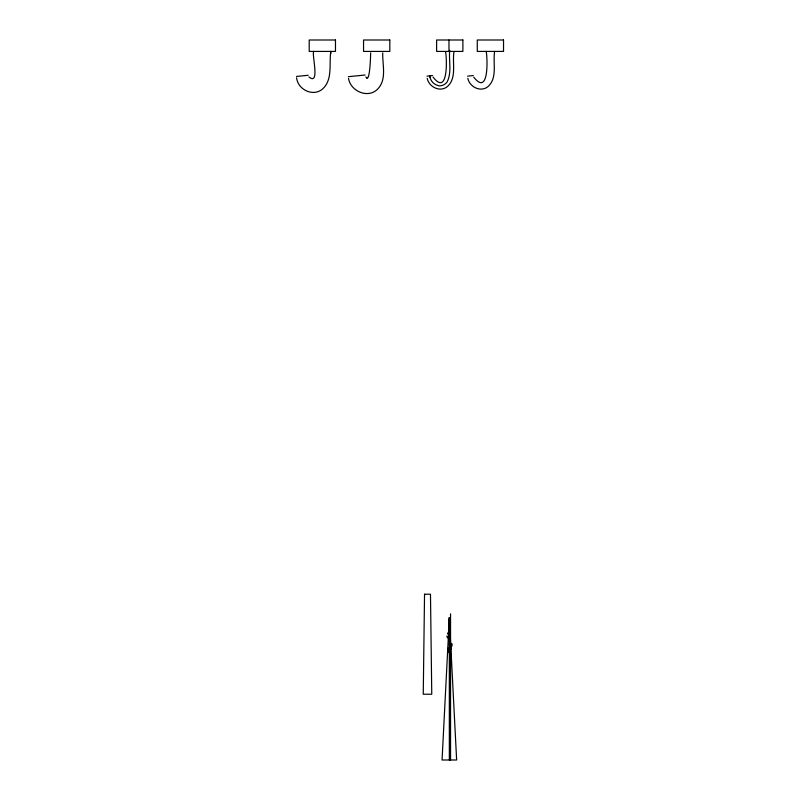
<?xml version="1.0" encoding="UTF-8"?>
<svg xmlns="http://www.w3.org/2000/svg" width="800" height="800" viewBox="0 0 800 800"><rect width="100%" height="100%" fill="white"/><g stroke="black" fill="none" stroke-linecap="round" stroke-linejoin="round"><path stroke-width="1.2" d="M448.56 630.66L448.49 636.75A2.21 2.21 0 0 1 448.2 637.66L447.42 637.81L446.84 636.18M449.75 50.28C448.59 60.64 452.09 72.39 447.07 82.01A9.08 9.08 0 0 1 444.85 84.15L444.04 84.65A10.82 10.82 0 0 1 442.77 85.24L441.04 85.72A7.45 7.45 0 0 1 438.31 85.68L435.39 84.51A11.5 11.5 0 0 1 430.04 77.5M450.67 646.1L450.52 648.35A5.76 5.72 11.6 0 1 450.43 648.8L450.39 648.96A2.13 2.11 32.8 0 1 450.18 649.49M450.07 648L449.94 646.1M450.27 647.65L450.06 648.41L450.22 646.1M449.75 630.57L449.46 633.5L448.48 634.37A1.14 1.14 0 0 1 448.19 634.27L447.63 633.04M453.99 51.71C452.03 62.93 457.19 78.3 447.09 86.8C439.81 92.5 428.85 86.85 427.19 78.33M494.64 51.42C492.64 62.73 497.89 78.22 487.74 86.8C480.46 92.5 469.49 86.85 467.83 78.33M448.24 652.59L448.4 647.59M448.71 637.6L449.34 617.62L456.63 760L442.06 760L449.34 617.62L450.17 643.85M296.61 77.76C297.76 89.8 313.64 97.36 322.92 88.67C332.87 79.25 328.93 63.87 330.79 51.77M330.69 53.78L330.8 51.42M370.62 52.88C370.59 59.45 369.69 80.26 366.68 78.13M450.25 648.17L450.24 648.35A5.59 5.55 17.2 0 1 450.19 648.74L449.93 649.24M451.12 646.1L450.91 647.86M451.4 646.1L450.96 648.47A6.2 6.2 0 0 1 450.83 648.89L450.76 649.07A2.58 2.58 0 0 1 450.46 649.65M451.21 647.38L450.87 648.1M450.16 648.89L450.15 648.96A2 1.98 28.2 0 1 450.01 649.4M451.14 647.73L450.79 648.44A6.1 6.06 4.9 0 1 450.68 648.86L450.6 649.07A2.4 2.39 8.9 0 1 450.35 649.59M296.56 76.43L308.18 75.27M348.39 76.68L365.05 75.02M426.96 76.14L432.63 75.57M467.6 76.14L473.28 75.57M449.39 643.72L451.95 643.72L451.95 646.1L449.39 646.1M449.39 644.77L451.74 644.77L449.39 645.05M449.04 650.12A1.59 1.59 0 0 1 448.58 648.57A1.47 1.46 -69 0 0 449.16 649.85L449.21 649.84M449.14 649.81L448.55 648.64M366.8 77.93L365.84 77.02M308.94 76.95C320.58 86.45 311.23 52.91 313.85 51.42M473.76 77.13C489.36 97.26 487.46 56.57 486.16 51.42M433.11 77.13C448.59 97.17 446.88 56.95 445.52 51.71M348.51 78.35C350.51 91.22 368.05 99.01 377.72 89.03C387.04 79.36 382.3 64.83 382.74 52.88M430.08 77.49L429.8 75.85M450.55 613.85L450.55 760M449.34 617.62L449.34 760M448.98 40L448.98 51.65M449.09 650.04A1.44 1.43 -64.2 0 1 448.6 648.58A1.25 1.25 0 0 0 449.22 649.77M424.54 594.22L423.25 694.23L431.76 694.23L430.48 594.22L424.55 594.22M335.47 40L309.2 40L309.2 51.42L335.47 51.42L335.47 40M389.81 40L363.55 40L363.55 51.42L389.81 51.42L389.81 40M462.89 40L436.62 40L436.62 51.42L462.89 51.42L462.89 40M503.53 40L477.27 40L477.27 51.42L503.53 51.42L503.53 40"/></g></svg>
